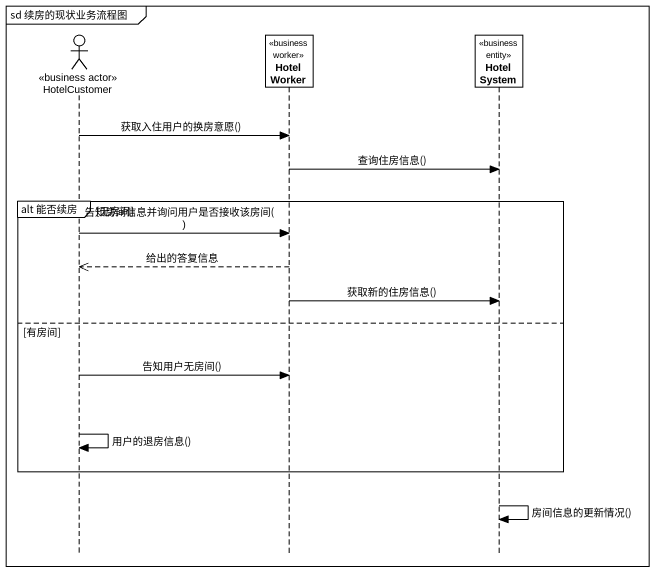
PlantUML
@startuml
mainframe sd 续房的现状业务流程图
hide footbox
actor HotelCustomer <<business actor>>
participant HotelWorker <<business worker>>
participant HotelSystem <<business entity>>

HotelCustomer -> HotelWorker : 获取入住用户的换房意愿()
HotelWorker -> HotelSystem : 查询住房信息()
group alt 能否续房 [无房间]
  HotelCustomer -> HotelWorker : 告知房间信息并询问用户是否接收该房间()
  HotelWorker -->> HotelCustomer : 给出的答复信息
  HotelWorker -> HotelSystem : 获取新的住房信息()
else 有房间
  HotelCustomer -> HotelWorker : 告知用户无房间()
  HotelCustomer -> HotelCustomer : 用户的退房信息()
end
HotelSystem -> HotelSystem : 房间信息的更新情况()
@enduml
